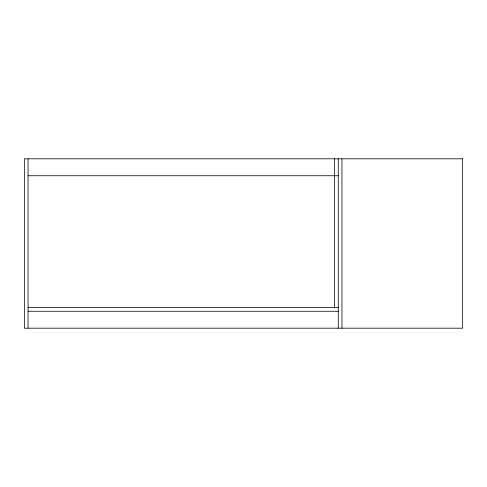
<?xml version="1.0" encoding="UTF-8"?>
<svg xmlns="http://www.w3.org/2000/svg" width="487" height="487" viewBox="0 0 487 487"><rect width="100%" height="100%" fill="white"/><g stroke="black" fill="none" stroke-linecap="round" stroke-linejoin="round"><path stroke-width="0.73" d="M28.057 175.746L338.252 175.746M28.057 307.553L338.252 307.553M28.057 311.254L338.252 311.254M341.959 158.805L341.959 328.195M338.252 158.805L338.252 328.195M334.551 158.805L334.551 307.553M28.057 158.805L28.057 328.195M462.65 158.805L24.35 158.805L24.35 328.195L462.65 328.195L462.65 158.805"/></g></svg>
